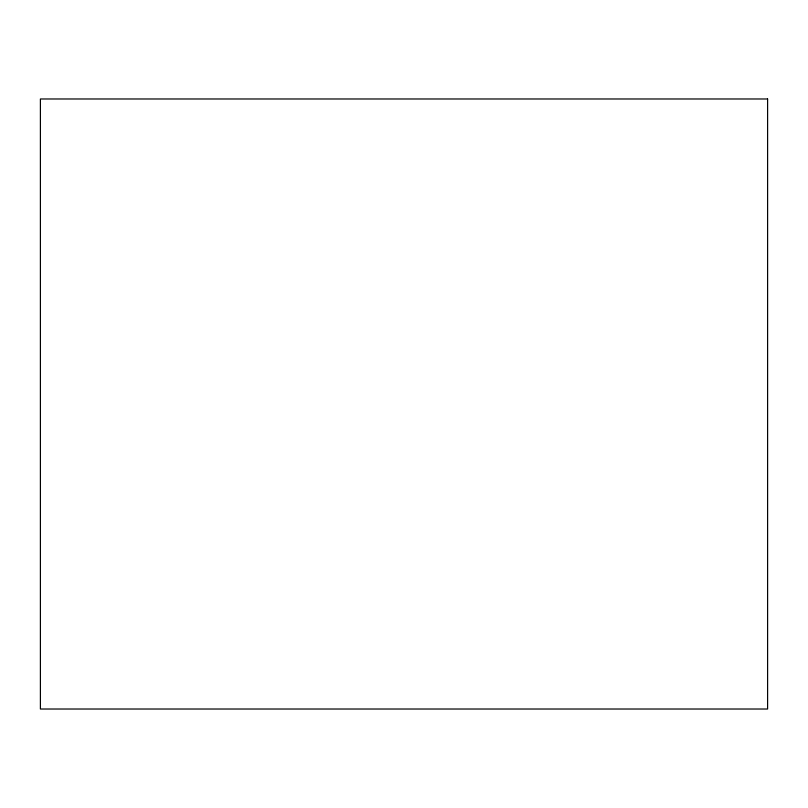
<?xml version="1.0" encoding="UTF-8"?>
<svg xmlns="http://www.w3.org/2000/svg" width="808" height="808" viewBox="0 0 808 808"><rect width="100%" height="100%" fill="white"/><g stroke="black" fill="none" stroke-linecap="round" stroke-linejoin="round"><path stroke-width="1.21" d="M767.6 98.98L40.4 98.98L40.4 709.02L767.6 709.02L767.6 98.98"/></g></svg>
